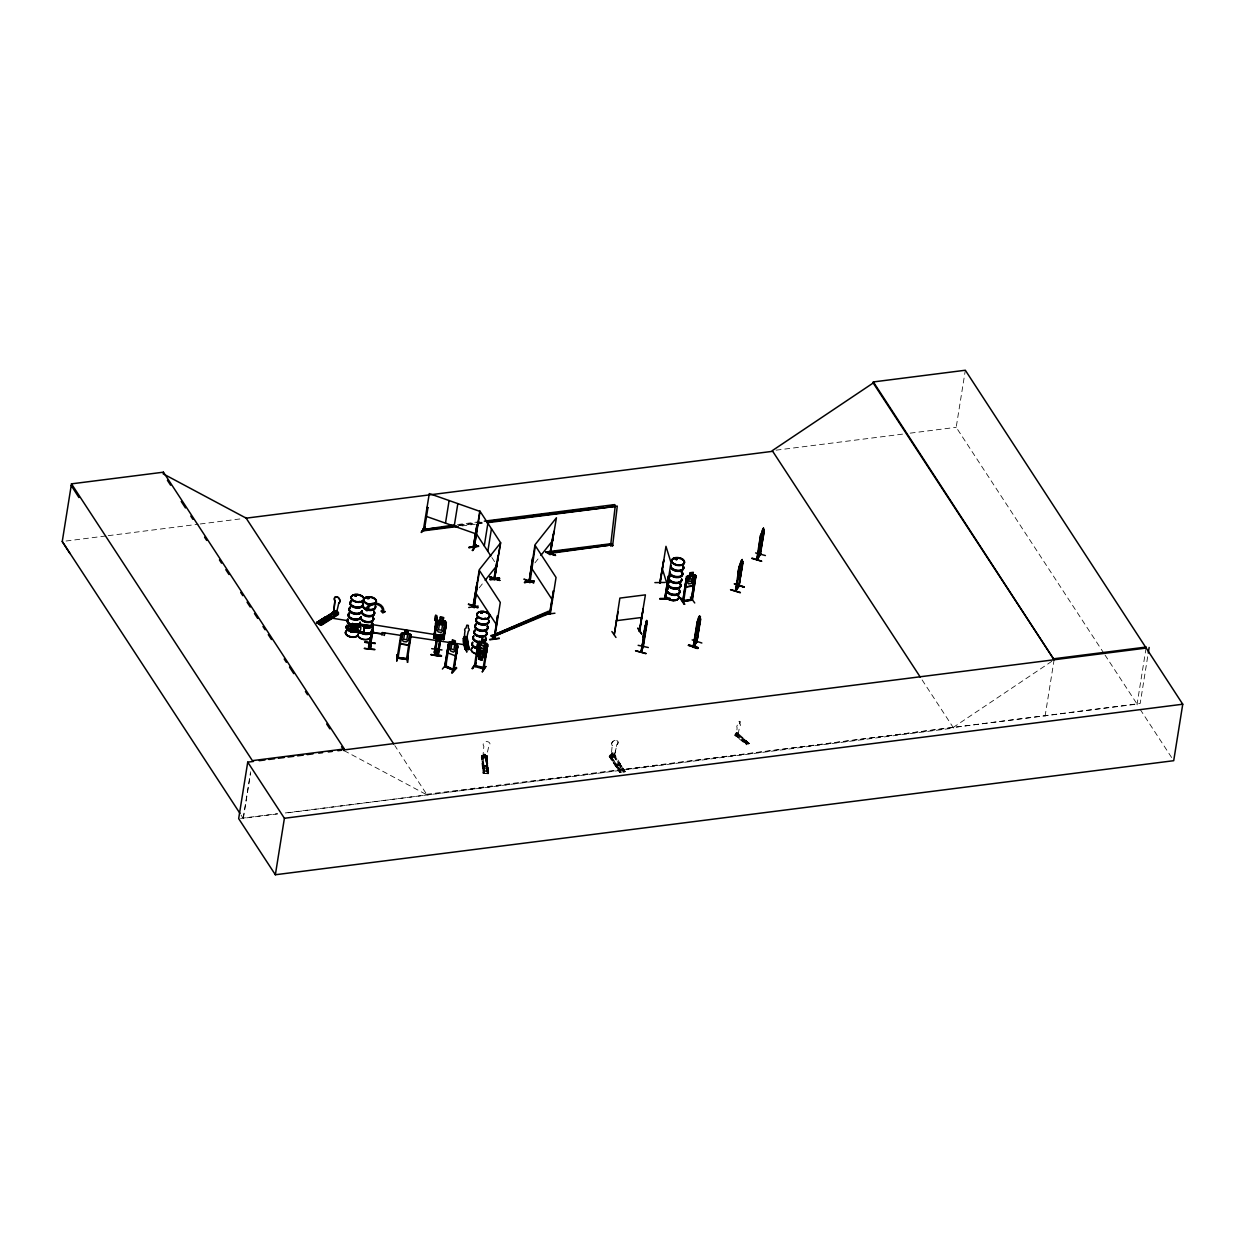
<?xml version="1.0" encoding="UTF-8"?>
<svg xmlns="http://www.w3.org/2000/svg" width="1245" height="1245" viewBox="0 0 1245 1245"><rect width="100%" height="100%" fill="white"/><g stroke="black" fill="none" stroke-linecap="round" stroke-linejoin="round"><path stroke-width="0.75" stroke-dasharray="5 3.75" d="M612.135 753.147L613.131 754.174M617.053 764.788L617.8 763.932L619.372 764.632M481.971 757.24L487.231 757.52L481.286 757.084L483.013 773.441L488.896 773.83L487.122 757.582M736.931 732.978L736.9 734.161L749.537 743.747L748.229 742.409L745.506 743.561L748.229 742.409M738.114 734.114L739.639 726.722A2.319 1.369 -50.4 0 0 739.748 723.89L740.075 721.633M739.748 723.89L740.028 721.431M610.315 756.415L615.139 755.948M610.439 756.54L615.653 755.513L615.419 756.991L610.626 757.598C609.163 754.641 608.883 756.929 614.656 755.622L625.192 771.744L619.668 772.445M482.827 757.302L483.854 746.253A3.47 2.832 -5.8 0 1 484.492 742.253A3.47 2.832 -5.8 0 1 489.347 742.611A3.47 2.832 -5.8 0 1 488.709 746.595L486.266 757.567L488.164 773.799L487.122 755.684L487.06 758.812L481.908 758.438L482.142 756.96L486.25 757.442M612.244 745.381L612.322 745.506A3.47 2.537 -33.2 0 1 612.96 741.506A3.47 2.537 -33.2 0 1 617.473 740.946A3.47 2.537 -33.2 0 1 616.835 744.93L614.423 755.902L616.757 744.806A3.47 2.537 -33.2 0 0 617.395 740.822A3.47 2.537 -33.2 0 0 612.882 741.382A3.47 2.537 -33.2 0 0 612.244 745.381C611.217 752.789 612.167 754.875 609.568 755.964L620.399 772.382L621.348 772.242L609.801 754.486M749.552 743.732L737.647 733.025L738.705 734.799L736.433 735.608L737.118 727.625A2.319 1.369 -50.4 0 1 737.958 724.528L738.472 721.991M486.53 766.111L486.141 765.613M277.651 813.919L243.164 818.292L250.603 771.807M243.32 818.525L250.494 773.721M484.756 773.534L483.62 773.472L481.971 755.31L484.756 773.534L483.091 757.225L482.282 757.162L484.009 773.519L481.971 755.31M482.375 755.341L482.188 756.524L486.546 756.835M483.978 754.299L485.566 754.408L483.963 754.143L483.574 756.618M485.55 754.268L485.145 756.742M487.122 755.684L486.702 758.501L482.36 758.174L482.671 757.022M621.053 772.118L610.174 754.439M611.668 752.992C609.225 759.076 614.516 750.284 611.762 753.132M611.248 756.073L611.046 757.256L615.092 756.742L614.221 753.925L615.653 755.513M612.836 755.419L613.131 752.805M625.161 771.76L614.221 753.925M614.579 753.879L613.909 755.715L624.508 771.853M619.014 770.422L623.807 769.815M736.573 734.815L735.375 733.834L734.799 735.204L746.533 744.837M734.768 735.188L747.405 744.51L735.375 733.834M735.982 734.363L736.246 732.714L736.075 734.441M736.791 734.068L737.164 732.511M737.445 734.223L737.647 733.025M737.849 732.947L738.892 734.908L736.2 735.873L735.172 733.912M744.012 738.923L741.289 740.075L744.012 738.923C747.918 740.899 738.176 741.631 745.195 739.904M746.253 740.775L743.53 741.927L746.253 740.775C750.159 742.751 740.401 743.483 747.436 741.755M746.735 744.354L749.412 743.389M1103.988 653.454L956.191 427.315L965.326 370.247M1045.069 716.248L1054.11 659.772M1146.069 648.1L1137.027 704.577L1139.113 707.783M1147.657 656.8L1140.187 703.456L285.432 813.125M612.524 754.268L612.649 753.101M484.523 755.871L484.352 754.47L484.834 755.855M485.036 755.855L484.445 754.594M484.756 754.252L484.974 755.699M743.903 740.059L742.58 739.499M743.576 740.324L743.747 739.421M484.429 754.688L484.787 755.388L484.632 754.346M484.538 754.283L484.678 755.808L484.663 754.735M737.196 733.507L736.246 732.683M479.2 587.858L483.963 581.851M534.945 562.865L539.707 556.873M735.297 735.001L747.405 744.51M748.681 744.059L737.164 734.114L749.381 743.592M736.978 734.394L737.849 734.099M743.887 740.215L742.954 739.452M610.813 756.135L620.617 772.351M613.614 755.777L623.527 771.962L624.865 771.449L620.072 772.227L609.536 756.104M486.406 766.438L484.289 766.126M738.861 721.524L739.639 721.26M953.188 727.453L1052.507 660.846M482.095 757.147L481.348 757.131M483.06 757.24L484.725 773.55M485.892 757.069L487.153 773.736L485.892 757.069L487.293 757.349M487.091 773.69L487.9 773.752L486.11 757.442L486.888 757.147M488.118 773.783L488.6 773.176L483.745 773.472M609.194 756.369L619.777 772.46L609.132 756.337M613.334 755.622L624.227 771.884L613.412 755.45M735.25 734.628L737.522 733.819M737.694 733.928L735.53 734.706M735.857 734.939L738.55 733.974M735.935 735.141L738.627 734.192M485.55 757.396L487.215 773.721M483.325 773.254L481.659 756.944M776.102 450.176L902.547 434.131M910.204 433.151L956.191 427.315M66.078 541.015L106.307 535.91M108.222 535.677L198.266 524.238M200.18 523.989L240.409 518.885M457.506 524.55L482.391 521.39M459.296 525.016L474.625 523.071M476.539 522.838L482.282 522.106M458.253 525.717L475.497 523.522M477.411 523.289L483.153 522.558M461.973 525.935L475.372 524.238M477.286 523.989L484.959 523.009M609.988 755.622L614.034 755.108M426.646 794.294L1137.105 704.11L1105.046 655.072M240.596 818.385L277.261 813.732M285.307 812.954L953.608 728.107L921.331 678.727M484.974 765.597L485.861 765.722M481.94 757.442L487.091 757.816M344.087 750.626L427.082 794.948L394.805 745.568M619.263 764.695C614.283 763.714 622.142 766.733 617.178 764.726M1140.171 709.385L1171.607 757.489M491.868 557.495L494.887 562.117M611.964 753.007L613.038 754.47M241.032 815.039L243.164 818.292M486.733 755.668L488.569 773.627M482.687 765.255L487.838 765.628L482.687 765.255M482.842 766.904L488.009 767.278L482.842 766.904M482.998 768.367L488.149 768.756L482.998 768.367M483.153 770.033L488.32 770.406L483.153 770.033M483.278 771.137L488.429 771.511L483.278 771.137M484.258 765.768C486.624 764.072 486.421 768.834 484.227 765.94M615.263 764.321L620.057 763.699L615.263 764.321M616.337 765.955L621.13 765.348L616.337 765.955M617.287 767.402L622.064 766.795L617.287 767.402M618.345 769.037L623.138 768.43L618.345 769.037"/><path stroke-width="1.5" d="M325.069 618.314L327.233 619.138M355.992 596.371L354.778 595.406M356.319 595.841L354.825 595.359M356.148 595.359L355.852 596.168M358.996 601.817L359.556 601.833M367.462 597.802L368.489 597.973M367.726 598.191L369.034 598.082M369.034 598.534L367.555 598.471M371.43 604.136L372.162 604.401M371.383 603.965L372.255 603.732M482.391 612.976L481.55 612.12L480.912 612.96M481.644 612.493L480.835 612.4L481.535 612.913M485.799 618.765L484.756 618.469L485.69 618.905M484.803 618.407L485.597 618.438L484.787 618.625M676.128 558.74L675.288 559.207L676.58 559.659M675.304 558.958L676.159 559.207M676.906 558.725L676.813 559.612M680.61 564.981L679.49 564.934L680.61 565.059M645.937 622.484L646.731 620.492L641.019 651.586M641.377 651.789L643.525 645.89L642.871 646.404M699.472 624.663L695.815 631.946L695.971 629.799M695.924 631.978L695.893 629.69M762.998 530.915L763.45 528.129L760.633 535.334L759.263 544.952L762.92 537.684M335.59 611.513L335.465 610.719M466.673 644.879L466.548 643.852L465.926 644.723M382.199 633.954L373.531 632.88L382.184 633.721M382.339 632.631L381.982 635.137L382.324 632.569L401.388 635.464M384.269 635.37L384.627 632.865L384.285 635.448M396.781 654.948L396.859 660.986M396.735 660.908L397.342 654.605M398.042 657.982L401.762 635.479L400.812 635.557M398.338 657.687L397.311 657.064L397.108 658.169L400.999 633.565L402.353 632.756L410.228 633.876L411.146 635.012L407.411 659.508L406.633 658.294L406.477 659.445L410.01 636.584L468.182 645.268M399.801 641.097L400.517 644.023L399.91 641.035M404.547 633.036L402.789 633.845L401.964 639.043L403.302 641.486L406.461 641.906L408.516 639.914L409.34 634.732L407.8 633.58L408.376 630.717L405.076 630.437M406.352 658.776L397.248 657.344L407.551 658.683M406.415 658.325L407.442 658.667M407.193 659.508L397.108 657.92M407.271 662.262L407.8 656.037M407.753 662.387L407.66 656.457M409.963 642.451L408.469 645.081L400.517 643.961L408.407 644.91M437.26 623.231C433.322 624.959 445.165 621.442 446.052 625.519L445.119 625.332L446.052 625.519L443.811 639.556L444.263 636.958L434.91 636.6L443.22 638M439.454 623.527C437.555 619.138 446.083 620.181 442.831 624.056L444.247 625.239L443.376 630.421L441.321 632.398L438.162 631.962L436.839 629.519L437.695 624.336L439.547 623.636M442.831 624.056L443.173 621.302L439.999 620.928M371.913 634.576L355.012 632.04L371.913 634.608L370.948 634.032M372.037 633.814L355.136 631.277L372.022 633.907L371.072 633.331M373.142 626.935L356.226 624.508L373.142 626.795M373.235 626.344L356.35 623.745L373.282 625.924L371.944 634.265M364.396 648.536C384.3 650.092 371.477 649.828 364.427 648.271M364.909 642.358L375.305 643.276L364.972 641.891M368.458 648.769L368.925 642.887M371.119 631.62L373.656 632.118L373.453 633.409L370.917 632.911L371.119 631.62L373.671 631.962M370.279 646.279L369.267 645.719M370.31 649.003L370.777 642.716M371.695 630.717L372.862 630.717L371.695 630.717A6.598 3.751 9.1 0 1 371.695 631.573L371.524 631.604M373.158 626.64L372.115 626.951L372.255 625.893M371.212 643.183L370.683 649.05M372.395 626.982L369.438 646.295L370.387 646.295L372.862 630.717M372.628 632.289L371.57 631.246L372.535 632.164M643.447 635.37L643.26 637.518L644.957 626.266M659.99 599.016L668.456 598.954M660.006 598.456L670.168 598.394L659.928 598.876L668.456 598.861M350.327 628.818L351.23 630.359L357.548 631.246L360.474 630.235L360.894 627.636L358.404 625.877L352.086 624.99L350.748 626.219L347.355 625.753C346.592 632.771 346.063 621.769 350.639 626.173L352.319 623.605M350.919 624.383L352.288 623.496L364.583 626.266L363.54 632.787L350.966 631.837L350.203 628.896M350.95 631.9L363.447 632.631L364.583 626.188M352.273 623.558L361.377 624.772M431.112 654.496C447.22 659.025 442.675 653.345 431.066 654.839M431.673 648.676L442.006 649.952M435.937 624.212L436.886 624.134L435.952 624.01L433.711 638.156L436.186 621.177L439.75 620.461L440.232 617.1L443.609 617.582L443.127 620.928L445.43 621.255M434.801 635.93L433.836 636.055L444.123 637.58L443.018 637.175L444.247 629.939M435.221 652.738L434.349 652.131L435.485 652.287M434.489 652.1L436.824 637.922L437.742 638.171M436.248 649.314L435.688 654.745M436.59 638.483L437.649 638.156L435.221 652.8M437.555 649.439L436.979 655.337L437.4 649.47M437.4 655.43L437.975 649.532M439.827 638.95L440.901 638.685L439.718 638.934M438.598 653.22L440.699 638.592L437.462 653.049L438.598 653.22L437.633 652.613M443.251 637.144L442.893 639.292M441.384 656.333L431.097 654.574M443.594 639.556L446.286 622.64L445.352 622.562M338.811 602.985L338.671 603.062A3.47 2.412 57.6 0 0 339.325 599.078A3.47 2.412 57.6 0 0 335.481 596.931A3.47 2.412 57.6 0 0 334.827 600.93L333.66 612.12L336.664 613.583L338.407 612.478L336.368 613.645L338.811 602.985A3.47 2.412 57.6 0 0 339.449 598.985A3.47 2.412 57.6 0 0 335.605 596.853A3.47 2.412 57.6 0 0 334.967 600.837L333.784 612.042M436.886 623.901L435.517 624.196L435.625 623.138A8.31 0.887 -81.3 0 0 435.252 618.578L435.019 620.461L436.186 620.632L436.419 618.749A8.31 0.887 -81.3 0 1 436.793 623.325M436.684 624.367L437.011 622.765A9.695 1.027 -81.3 0 0 436.746 617.162L435.408 617.255L435.625 615.357L436.793 615.544L436.575 617.427M442.177 637.673L443.749 637.845L442.224 638.203M610.595 545.699L612.711 545.294L610.595 545.699L615.263 505.781L614.516 504.63L484.305 521.157M612.602 545.995L617.271 506.077L486.982 522.06M435.517 624.196L435.843 622.593A9.695 1.027 -81.3 0 0 435.579 616.975L435.408 617.24M373.235 626.282L370.154 646.388M659.85 582.909L663.772 560.048L659.803 582.909L660.441 582.115M664.737 598.549L668.44 576.248M665.203 598.58L665.406 597.973M473.956 547.769L474.112 546.384M473.24 547.006L474.547 546.96L473.458 546.866M474.143 607.638L477.364 584.45L474.143 607.638L473.38 606.128L477.068 582.909L473.038 605.879M494.732 578.909L494.078 577.587L494.856 578.038M497.751 615.637L494.14 638.856L497.424 615.684M493.923 637.518L494.312 637.362M529.172 582.1L529.934 582.629L535.319 545.746L556.048 577.462L550.321 613.816L549.839 613.178M529.934 582.629L529.218 581.244L530.074 581.757M549.543 613.287L553.496 590.659L549.901 613.832L548.236 611.373L491.153 635.993L492.506 637.004L550.446 612.991L549.636 612.4L492.506 637.004M436.015 628.803L437.119 621.317L436.186 621.177L434.894 630.172L436.295 621.224M437.54 624.601L437.991 621.473L439.843 620.586M439.236 624.834C441.959 620.866 435.921 620.29 439.485 624.383M444.947 631.542L446.286 622.702M69.985 553.558L62.25 541.513L71.479 483.854L163.437 472.182L344.351 748.976L344.087 750.626L341.535 746.72M163.437 472.182L163.173 473.831L246.168 518.153L772.569 451.328M253.482 761.426L247.724 762.158L238.667 818.619L275.363 874.753L1173.708 760.695L1182.75 704.219L965.326 370.247L873.368 381.935L873.196 382.993L1054.11 659.772L873.368 381.935M275.363 874.753L284.405 818.276L247.724 762.158M318.72 621.177L322.751 623.729L318.72 621.177L316.977 622.282L317.677 623.169L334.905 612.12M319.887 620.43L323.918 622.998L319.887 620.43L321.63 619.325L325.661 621.893L321.63 619.325M323.186 618.345L327.217 620.913L323.186 618.345L324.929 617.24L328.96 619.808L324.929 617.24M317.148 623.107L334.36 612.182L334.329 610.206L332.353 612.773L336.43 615.046L336.664 613.583M334.656 610.377L332.726 612.664L336.166 614.579L338.095 612.307M336.166 614.579L336.352 613.412M336.804 612.867L337.208 610.392M338.407 612.478L338.453 614.454L321.241 625.363L316.557 622.765L334.469 611.56M350.001 630.826L351.043 624.367M354.996 632.242L355.136 631.277M356.21 624.71L356.35 623.745M371.71 630.561L369.376 646.202M398.089 658.278L398.384 657.251M421.37 532.02L424.81 527.18M458.144 526.417L423.673 530.79L422.926 529.639L453.678 525.048M423.549 529.312C426.521 530.23 421.199 529.934 424.421 529.592M423.378 529.872L424.327 530.199L423.331 530.074L429.292 493.58L480.056 511.43L474.158 547.987L479.792 510.901L500.521 542.618L494.467 579.579L498.156 556.359M423.673 530.79L423.596 529.032M427.953 507.618L426.957 507.493L427.953 507.618L424.296 530.417M445.492 523.149L449.103 500.552M454.207 526.215L457.833 503.618M434.303 652.536L436.824 637.985M437.586 653.111L439.905 638.498M438.38 653.314L440.699 638.529M451.919 642.544L448.682 642.389L444.683 666.931L448.511 644.132L449.336 644.459L445.663 667.258C445.757 663.367 454.316 672.393 453.258 669.063M445.523 667.258L444.916 665.857M451.966 642.731L452.371 639.774L455.421 640.957L454.798 643.836M468.991 547.8L478.625 546.073L469.069 547.318M456.401 667.553L452.231 673.031L451.795 672.362M452.993 670.137L456.759 647.353L457.584 647.68L456.759 647.353M472.291 550.414L476.353 544.874L472.431 550.399M473.24 547.629L476.991 524.861L473.147 547.629L474.065 547.94M454.97 643.743L457.864 645.922L453.771 670.479L457.755 645.922M477.255 524.659L473.645 547.255M476.321 544.859L472.82 550.601M468.431 604.385L477.8 607.933M466.906 637.3L469.038 649.47L467.171 637.315L467.186 638.545L463.918 638.249L463.762 639.23L467.202 639.416C456.697 629.55 471.03 667.911 463.591 638.125C471.31 668.394 462.362 642.031 465.054 630.982A2.319 1.867 -9.5 0 1 466.019 628.118L466.782 625.348M463.887 637.938L464.012 637.16M464.821 638.094L465.07 636.335M468.54 649.439L466.657 638.374L468.307 631.231A2.319 1.867 -9.5 0 0 468.307 628.243L468.4 625.441M467.171 637.315L466.968 639.199L463.296 638.343M484.274 545.87L487.884 523.274M487.838 551.317L491.448 528.736M472.011 668.549L476.057 663.056L472.555 668.285M483.076 668.192L484.149 668.254L483.9 669.296L487.791 644.723L486.935 643.416L479.465 641.144C475.823 642.747 477.224 649.112 477.644 652.333L485.176 654.637L486.608 652.178M478.22 641.704L474.345 666.355L484.025 669.11M478.889 643.774L477.893 643.681L478.889 643.774L475.263 666.573M475.388 665.748C471.466 666.433 482.36 665.608 484.04 668.472M489.892 579.174C498.545 581.104 506.622 576.03 489.907 579.252M482.375 657.158L481.971 660.13L478.78 659.119L479.263 656.286L477.909 654.854L481.519 642.778L484.492 643.727L483.667 648.91L484.912 651.602L484.072 656.8L482.329 657.22M484.601 642.856L485.208 639.961L481.971 639.012L481.566 641.735M478.905 659.072L479.387 656.224M482.111 639.074L481.628 641.922L479.916 642.28L479.092 647.462L480.321 650.201L479.496 655.368L482.484 656.302L486.095 644.225L484.647 642.793M496.475 563.113L494.032 578.443M494.14 579.454L496.817 563.067M497.393 559.441L497.969 555.815M494.685 578.692L494.187 579.407L500.692 542.742L479.247 569.759L473.38 607.015M482.329 671.771L485.846 666.573M486.671 646.217L487.542 646.497L486.671 646.217L482.998 669.079L483.807 669.265M483.838 669.016L482.92 668.363M487.682 644.739L485.674 657.298L482.469 657.282M489.596 639.463L499.183 638.14M499.401 578.318L489.861 579.625L499.463 578.007M494.109 638.794L494.405 637.456M524.519 582.644L534.136 580.917L524.596 582.178M532.455 558.398L529.249 580.466M529.218 581.104L532.813 557.931M529.109 582.178L534.992 544.781L556.437 517.764L550.212 554.601L553.885 531.957M533.747 582.753C513.983 575.221 529.141 581.477 533.7 582.769M555.472 555.317L545.792 551.846L555.488 555.348M547.738 551.753L548.391 553.62L612.322 544.812L611.575 543.645L547.738 551.753L548.391 553.62M550.617 554.087L549.885 554.476L552.967 535.459M549.854 554.445L553.9 531.382M545.341 614.485L554.928 613.209M548.236 611.373L549.512 613.225M550.15 612.478L549.854 613.816M614.516 504.63L615.154 506.482L486.873 522.775M612.213 545.512L611.575 543.645M618.111 611.777L614.236 634.685L619.87 598.098L645.408 594.861L639.323 631.495M639.323 631.464L643.214 608.587L639.697 631.417M638.156 645.315L648.334 647.524M638.016 628.274L641.735 633.783M641.237 652.178L645.984 624.321L644.459 631.215M641.284 652.193L644.972 629.13M645.548 625.13L646.388 621.379M646.622 620.461L646.357 623.403M646.731 622.407L642.747 647.229L643.385 646.715M640.801 652.147L642.965 646.669L646.793 622.018L644.941 626.328M646.933 624.165L643.198 647.213M654.886 582.613L665.048 582.458M645.999 653.423C624.741 647.929 641.689 652.442 645.89 653.687M664.783 598.814L668.347 575.968M684.61 604.183L680.735 597.911M685.217 584.294L685.87 586.924L693.543 585.352L689.248 575.501L686.431 576.84L682.789 601.164M686.477 578.832L687.333 578.723L686.337 578.629L682.805 601.46L683.1 600.619C703.441 597.133 678.821 603.047 683.832 600.51M683.629 601.351L687.193 578.505M690.244 572.762L689.792 575.548L688.127 576.684L687.287 581.882L688.501 583.889L691.426 583.516L693.356 581.088L694.181 575.89L692.765 575.174L693.325 572.295L690.197 572.7L689.886 575.626L686.602 576.964M694.819 577.509L691.24 600.323L694.819 577.509L695.69 577.4L692.298 600.183M692.127 600.23L695.862 575.657L695.021 574.785L687.722 575.75L686.462 576.871M688.392 645.408C701.589 645.47 701.433 652.707 688.672 644.645M692.158 639.899L701.853 643.011M696.904 642L700.344 616.726L697.06 622.298L693.263 646.622L696.873 641.502M697.247 623.496L693.294 646.497M696.842 626.608L697.076 627.978C699.348 625.908 701.293 612.68 698.85 616.866L693.605 646.731L699.348 618.967L697.418 625.753M697.06 622.298L698.818 616.82M694.103 645.564L697.309 640.677L696.391 641.922M700.421 618.858L696.78 642.093L700.748 618.967M740.401 592.449L730.519 589.663L740.23 592.76M741.055 561.168L739.172 566.599L735.39 590.924L735.919 589.523M735.904 590.955L739.701 567.907M741.802 560.312L740.946 562.273M742.751 561.604L738.908 586.395L742.876 563.269M738.908 586.395L742.798 561.511M744.059 586.831L734.472 583.921M752.042 558.133L761.738 561.246L751.84 558.429M755.606 552.92L765.395 555.55M760.026 554.181L760.804 553.792L756.664 559.581L760.493 535.319L763.901 529.779M761.037 536.626L757.053 559.736L761.94 532.658M763.123 529.032L762.267 530.977M764.197 531.988L759.886 554.99L763.963 530.292M760.788 553.729L757.178 559.643M1148.248 653.065L1149.151 647.462M433.867 635.853L433.602 638.14L443.702 639.541M435.003 636.024L434.427 638.265L436.886 624.134L435.703 623.807M442.675 639.401L445.119 625.332M645.875 623.683L646.233 622.313M692.438 599.359L691.426 599.514M643.12 637.487L645.548 629.846M643.198 636.958L646.264 622.967M645.533 628.601L644.116 633.44L644.085 632.133M740.791 572.249L741.6 568.965M435.625 615.357L435.019 620.461M441.493 635.93L442.551 634.327M444.045 635.728L443.842 636.833M693.994 646.233L693.792 645.221M697.169 641.595L693.73 646.637M736.231 589.741L739.468 585.01L738.69 585.461M739.281 585.928L735.764 590.97L740.604 563.938M756.664 559.581L757.442 559.238M698.274 648.194L688.578 645.034M468.493 604.027L478.049 607.295M473.458 605.506L473.925 604.977M528.829 580.917L529.576 580.59M550.025 553.651L550.399 553.714M642.918 646.669L641.268 651.462M693.185 585.913L695.893 575.719L694.959 574.894M685.31 584.403L685.933 587.017L693.294 586.053L694.71 583.174M327.186 618.563L326.781 619.528M359.789 601.973L358.933 601.74M367.508 597.678L367.493 598.596L368.987 598.409M372.208 604.121L371.601 604.292M478.516 546.415L468.805 547.426M468.742 607.498L478.096 606.035M524.487 582.504L534.058 581.228M465.739 644.023L466.081 644.801M444.807 632.896L443.298 635.588L435.361 634.421L434.77 631.495M447.484 649.859L448.075 653.034L455.281 655.773L456.557 653.314M455.281 655.773L456.619 653.423M477.395 646.902L478.858 644.381L486.359 646.731L478.858 644.381M485.176 654.637L486.499 652.131M680.19 598.409L684.143 604.323M680.641 598.285L684.657 604.292M437.68 638.638L436.746 637.985M476.197 654.356L479.263 656.286M477.053 655.664L484.523 657.936M478.78 659.119L482.017 660.068M472.493 668.767L475.979 663.523M474.672 665.235L475.294 665.717L474.485 665.499M482.22 671.833L485.799 666.48M698.974 617.038L699.674 616.01L698.818 617.971M699.597 618.08L700.453 616.757M741.086 561.339L742.222 559.456L741.724 562.382L742.58 561.059C738.518 563.16 735.172 583.547 740.775 572.202M762.422 530.059L763.543 528.16L763.045 531.101L763.87 529.903M735.437 590.861L739.001 585.804M436.264 648.847L435.625 655.088M425.23 527.273L421.324 532.502L424.747 527.226M442.395 669.063L446.519 664.083M477.722 525.343L476.866 525.048M545.715 552.313L555.332 555.503M529.358 580.279L529.452 580.263M485.161 580.341L497.066 565.339M540.906 555.363L552.811 540.361M442.271 624.757L444.107 622.407L442.987 622.251M373.235 617.38L373.204 617.395A6.505 3.704 9.1 0 1 367.975 621.971A6.505 3.704 9.1 0 1 360.785 616.975M449.912 641.829L457.039 644.552M449.336 644.459L448.34 644.303M448.075 653.034L447.64 649.828M453.694 670.433L445.025 666.713M445.554 666.402L454.207 669.483L453.382 669.125M456.355 667.491L451.842 672.393M451.717 672.829L456.744 668.083M474.158 547.691L473.38 547.458M473.411 607.14L479.574 570.724L500.303 602.44L494.561 638.794L493.798 638.343M494.623 637.938L493.86 637.611M760.539 554.212L757.551 558.398M760.353 555.083L764.119 530.23M327.186 619.061L325.069 618.827M354.7 595.483L356.412 595.546M358.933 601.491L359.898 601.522M367.197 597.88L368.504 597.709M481.488 613.162L481.831 612.26M482.282 612.991L480.492 612.664M675.288 558.772L675.599 558.569M677.14 558.974L676.891 559.036M615.979 637.456L611.886 631.526M665.235 598.861L670.993 562.522L665.966 546.322L660.239 582.909M873.196 382.993L772.274 450.659L920.273 677.093M464.027 638.389L465.148 649.283L469.069 649.454L465.397 649.159M467.357 638.42L466.035 638.467L467.949 649.408M316.557 622.765L334.111 611.871M319.202 622.173L334.905 612.307M335.061 612.602L319.436 622.516L333.598 613.629M319.934 624.632L335.839 614.485M321.786 623.605L335.854 614.672M337.66 614.003L320.214 624.399M338.173 614.081L320.634 625.021L337.909 614.158M466.797 625.441L467.638 625.208M407.271 659.508L397.295 658.185M325.178 618.423L326.999 618.625M481.784 613.116L481.69 612.198M675.864 559.456L676.953 559.41M680.284 564.81L679.552 564.841M465.817 644.085L467.124 644.365M491.153 635.993L544.563 613.567M320.619 624.99L316.977 622.282M465.817 649.314L463.747 637.144M474.298 666.059L475.372 666.402M355.37 595.312L355.852 595.515M452.013 642.685L450.348 643.011L449.507 648.194L450.674 651.01L453.522 652.131L455.405 650.497L456.23 645.315L454.861 643.789M423.502 529.047L424.452 529.343M444.792 666.682L454.067 670.277M445.648 666.402L444.761 666.059M692.811 575.237L695.006 574.957M694.959 577.711L695.815 577.602M682.711 601.21L692.033 599.934M692.204 600.183L682.976 601.428M694.741 602.969L690.399 597.024M499.354 638.529L489.814 639.774M422.926 529.639L426.755 529.156M430.583 528.658L436.326 527.942M442.068 527.211L445.897 526.728M489.939 521.126L495.681 520.394M499.51 519.912L505.252 519.181M509.08 518.698L514.839 517.967M520.581 517.235L524.41 516.753M530.152 516.021L533.981 515.539M539.723 514.808L545.466 514.076M549.294 513.594L555.037 512.862M558.88 512.38L564.623 511.648M568.451 511.166L574.194 510.434M578.022 509.952L583.765 509.221M587.593 508.738L593.336 508.007M599.078 507.275L602.907 506.793M608.665 506.061L612.493 505.579M456.339 525.95L423.798 530.09L423.035 528.938M549.512 552.22L555.145 551.504M558.896 551.037L564.53 550.321M570.163 549.605L573.914 549.123M577.664 548.64L585.181 547.691M588.932 547.224L594.565 546.508M598.316 546.026L603.949 545.31M607.7 544.828L611.451 544.361M548.5 552.904L612.322 544.812M616.259 620.695L641.782 617.458M1054.282 658.714L1146.24 647.042M344.351 748.976L252.393 760.648L71.479 483.854M259.225 760.695L264.983 759.964M268.827 759.466L274.585 758.734M278.429 758.252L284.171 757.52M288.015 757.038L293.773 756.306M297.617 755.824L303.36 755.092M307.204 754.594L312.962 753.863M318.72 753.132L322.564 752.649M328.306 751.918L332.15 751.435M337.909 750.704L341.752 750.221M343.667 749.972L1146.069 648.1M284.405 818.276L1182.75 704.219M355.977 596.246L355.058 596.075M691.52 599.499L692.298 599.141M326.563 619.356L325.21 618.998M434.085 635.541L434.987 635.666M683.1 600.619L683.816 600.261M433.742 637.829L443.811 639.323M408.36 630.779L404.983 630.266L404.625 633.223L402.368 632.911M407.8 633.643L411.037 635.028M364.925 642.218L375.259 643.587M440.325 617.224L443.485 617.676L443.002 621.022L444.527 622.375M437.586 620.259L445.368 621.348M440.341 634.296L443.531 634.763L445.056 631.557L446.348 622.578L445.43 621.224M443.236 635.479L435.345 634.483L434.661 631.495M346.81 628.414L350.312 628.881M434.567 652.1L435.376 652.271M325.505 617.131L348.335 620.773M371.181 624.399L441.57 635.619L442.94 634.81L444.076 635.884M762.952 531.055L762.547 536.315L760.508 540.999L760.29 539.63M741.615 562.351L741.226 567.611L739.188 572.28L738.97 570.91M483.823 668.44L475.465 665.81M442.597 636.864L441.461 635.79M442.644 637.347L441.446 635.448M482.064 639.136L485.052 640.07M688.423 645.33L698.289 648.225M490.016 577.135L499.587 580.481M425.665 516.177L476.446 534.027M468.151 649.283L466.346 638.249M361.33 624.928L364.458 626.313M491.261 635.292L492.615 636.288M739.437 584.979L739.297 585.804M637.798 628.227L641.72 634.172M531.693 568.327L552.438 600.059M476.166 533.482L490.857 555.955M475.948 593.305L496.693 625.037M245.732 517.515L393.731 743.95M167.421 480.321L170.612 485.208M181.225 501.439L185.474 507.944M190.781 516.068L192.897 519.305M204.585 537.186L206.701 540.423M219.447 559.923L221.563 563.176M225.812 569.665L229.002 574.536M240.674 592.402L242.806 595.655M247.055 602.16L250.229 607.031M254.478 613.52L257.668 618.391M262.975 626.515L265.092 629.768M268.282 634.639L271.472 639.51M284.202 659.01L286.334 662.262M289.525 667.133L293.758 673.623M305.445 691.489L307.562 694.741M326.672 723.983L329.863 728.854M62.25 541.513L239.974 813.405M71.214 485.503L78.964 497.564M443.765 634.794L444.076 636.211M662.356 568.918L667.382 585.103M435.874 619.279L436.186 620.632M486.359 646.731L486.966 649.906L486.219 646.871M487.277 626.78A6.505 3.688 9.1 0 1 482.111 631.324A6.505 3.688 9.1 0 1 474.921 626.344M475.372 625.457A6.505 3.688 9.1 0 1 476.228 624.71M487.417 626.406A6.598 3.751 9.1 0 1 480.461 630.826A6.598 3.751 9.1 0 1 476.212 624.305M486.421 632.009A6.474 3.673 9.1 0 1 479.59 636.335A6.474 3.673 9.1 0 1 475.403 629.939M486.484 631.635A6.474 3.673 9.1 0 1 480.492 636.102A6.474 3.673 9.1 0 1 474.61 630.312M487.433 625.737A6.49 3.688 9.1 0 1 480.586 630.079A6.49 3.688 9.1 0 1 476.399 623.667M487.464 626.079A6.598 3.751 9.1 0 1 480.523 630.499A6.598 3.751 9.1 0 1 476.259 623.978M488.476 619.854A6.598 3.751 9.1 0 1 481.519 624.259A6.598 3.751 9.1 0 1 477.255 617.753M488.694 621.535A6.49 3.688 9.1 0 1 480.601 624.71A6.49 3.688 9.1 0 1 477.224 618.469M488.865 620.492A6.505 3.688 9.1 0 1 480.757 623.667A6.505 3.688 9.1 0 1 477.38 617.427M488.849 621.177A6.598 3.751 9.1 0 1 480.632 624.399A6.598 3.751 9.1 0 1 477.208 618.065M485.566 637.938A6.598 3.751 9.1 0 1 483.465 642.14M478.625 642.358A6.598 3.751 9.1 0 1 473.505 636.6M485.425 638.312A6.49 3.688 9.1 0 1 483.34 642.451M478.578 642.653A6.49 3.688 9.1 0 1 473.536 636.989M485.628 637.627A6.598 3.751 9.1 0 1 483.511 641.829M478.671 642.031A6.598 3.751 9.1 0 1 473.551 636.273M486.328 632.569A6.474 3.673 9.1 0 1 479.496 636.895A6.474 3.673 9.1 0 1 475.31 630.499M486.406 632.258A6.505 3.704 9.1 0 1 479.543 636.615A6.505 3.704 9.1 0 1 475.341 630.172M477.738 647.851A6.49 3.688 9.1 0 1 472.711 642.171M476.773 653.905A6.505 3.704 9.1 0 1 472.571 647.462M486.017 638.249A6.505 3.688 9.1 0 1 483.511 641.408M482.048 641.735A6.505 3.688 9.1 0 1 475.045 640.148A6.505 3.688 9.1 0 1 473.691 635.946M476.742 654.123A6.505 3.704 9.1 0 1 472.524 647.68M477.582 648.894A6.505 3.688 9.1 0 1 472.524 643.214M477.629 648.583A6.598 3.751 9.1 0 1 472.493 642.825M477.675 648.256A6.598 3.751 9.1 0 1 472.555 642.498M681.248 572.155A6.505 3.688 9.1 0 1 678.541 577.555A6.505 3.688 9.1 0 1 669.717 573.618M681.373 571.766A6.598 3.751 9.1 0 1 678.618 577.244A6.598 3.751 9.1 0 1 669.685 573.245M683.225 566.475A6.598 3.751 9.1 0 1 677.965 571.081A6.598 3.751 9.1 0 1 670.697 566.039M682.244 572.046A6.505 3.688 9.1 0 1 677.078 576.575A6.505 3.688 9.1 0 1 669.888 571.595M683.085 566.848A6.505 3.688 9.1 0 1 677.062 571.331A6.505 3.688 9.1 0 1 671.164 565.526M682.276 572.389A6.598 3.751 9.1 0 1 677.871 576.995A6.598 3.751 9.1 0 1 669.732 572.933M683.272 566.164A6.598 3.751 9.1 0 1 678.027 570.755A6.598 3.751 9.1 0 1 670.744 565.712M683.24 565.806A6.505 3.688 9.1 0 1 678.074 570.35A6.505 3.688 9.1 0 1 670.884 565.37M681.7 578.925A6.474 3.673 9.1 0 1 675.288 582.395A6.474 3.673 9.1 0 1 668.97 577.509M669.421 576.622A6.474 3.673 9.1 0 1 670.261 575.875M679.241 590.846A6.505 3.688 9.1 0 1 672.378 595.203A6.505 3.688 9.1 0 1 668.176 588.776M679.381 590.472A6.598 3.751 9.1 0 1 672.424 594.892A6.598 3.751 9.1 0 1 668.16 588.371M678.432 595.717A6.474 3.673 9.1 0 1 673.28 600.23A6.505 3.704 9.1 0 1 666.059 595.406M666.122 595.266A6.474 3.673 9.1 0 0 673.28 600.23A6.505 3.704 9.1 0 0 678.447 595.857M680.377 584.247A6.598 3.751 9.1 0 1 673.42 588.652A6.598 3.751 9.1 0 1 669.156 582.146M679.396 589.803A6.505 3.688 9.1 0 1 673.389 594.285A6.505 3.688 9.1 0 1 667.491 588.48M680.237 584.621A6.505 3.688 9.1 0 1 673.374 588.963A6.505 3.688 9.1 0 1 669.172 582.535M679.428 590.161A6.598 3.751 9.1 0 1 672.471 594.565A6.598 3.751 9.1 0 1 668.207 588.045M680.424 583.921A6.598 3.751 9.1 0 1 673.467 588.34A6.598 3.751 9.1 0 1 669.219 581.82M680.392 583.578A6.505 3.688 9.1 0 1 673.545 587.92A6.505 3.688 9.1 0 1 669.343 581.493M681.637 579.563A6.505 3.704 9.1 0 1 676.035 583.111A6.505 3.704 9.1 0 1 668.814 579.096M669.281 577.229A6.505 3.704 9.1 0 1 670.137 576.482M681.544 579.859A6.474 3.673 9.1 0 1 675.973 583.391A6.474 3.673 9.1 0 1 668.814 579.392M363.042 605.179A6.598 3.751 9.1 0 1 354.031 607.171A6.598 3.751 9.1 0 1 351.417 601.086M362.622 603.187A6.598 3.751 9.1 0 1 363.058 604.198A6.598 3.751 9.1 0 0 368.162 610.003A6.598 3.751 9.1 0 0 375.554 606.595M362.886 605.521A6.49 3.688 9.1 0 1 354.016 607.482A6.49 3.688 9.1 0 1 351.432 601.491M362.466 603.56A6.49 3.688 9.1 0 1 362.902 604.556M363.089 604.852A6.598 3.751 9.1 0 1 354.078 606.844A6.598 3.751 9.1 0 1 351.464 600.759M362.684 602.876A6.598 3.751 9.1 0 1 363.104 603.872M362.062 610.704A6.505 3.688 9.1 0 1 353.175 612.664A6.505 3.688 9.1 0 1 350.592 606.673M361.455 612.649A6.505 3.688 9.1 0 1 352.257 613.412A6.505 3.688 9.1 0 1 350.421 607.716M361.595 612.307A6.598 3.751 9.1 0 1 352.273 613.1A6.598 3.751 9.1 0 1 350.421 607.327M362.093 611.093A6.598 3.751 9.1 0 1 353.082 613.069A6.598 3.751 9.1 0 1 350.467 607M363.058 604.479A6.505 3.688 9.1 0 1 354.171 606.439A6.505 3.688 9.1 0 1 351.588 600.448M361.112 616.773A6.505 3.704 9.1 0 1 352.195 618.734A6.505 3.704 9.1 0 1 349.612 612.727M361.097 616.602A6.474 3.673 9.1 0 1 353.035 618.796A6.474 3.673 9.1 0 1 348.818 613.334M351.168 625.239A6.49 3.688 9.1 0 1 347.744 620.01M351.946 630.857A6.49 3.688 9.1 0 1 346.904 625.192M358.249 634.39A6.474 3.673 9.1 0 1 349.394 636.351A6.474 3.673 9.1 0 1 346.826 630.375M359.789 623.527A6.598 3.751 9.1 0 1 358.933 624.274M351.23 624.601A6.598 3.751 9.1 0 1 347.76 619.294M360.225 622.235A6.505 3.688 9.1 0 1 357.72 624.43M351.323 624.196A6.505 3.688 9.1 0 1 347.9 618.952M360.505 618.438A6.474 3.673 9.1 0 1 351.339 619.201A6.474 3.673 9.1 0 1 349.518 613.536M358.264 634.53A6.505 3.704 9.1 0 1 349.363 636.491A6.505 3.704 9.1 0 1 346.779 630.484M356.552 631.713A6.505 3.688 9.1 0 1 348.709 630.826A6.505 3.688 9.1 0 1 346.733 626.235M351.821 631.604A6.598 3.751 9.1 0 1 346.701 625.846M351.884 631.277A6.598 3.751 9.1 0 1 346.764 625.519M359.743 623.838A6.598 3.751 9.1 0 1 358.887 624.601M351.183 624.928A6.598 3.751 9.1 0 1 347.697 619.605M358.218 634.748A6.505 3.688 9.1 0 1 349.316 636.709A6.505 3.688 9.1 0 1 346.748 630.717M373.982 612.198A6.505 3.688 9.1 0 1 368.816 616.742A6.505 3.688 9.1 0 1 361.626 611.762M374.123 611.824A6.598 3.751 9.1 0 1 368.878 616.431A6.598 3.751 9.1 0 1 361.595 611.373M373.189 617.209A6.505 3.704 9.1 0 1 368.006 621.753A6.505 3.704 9.1 0 1 360.817 616.757M374.138 611.155A6.49 3.688 9.1 0 1 368.971 615.684A6.49 3.688 9.1 0 1 361.813 610.719M374.169 611.513A6.598 3.751 9.1 0 1 368.925 616.104A6.598 3.751 9.1 0 1 361.641 611.062M375.181 605.272A6.598 3.751 9.1 0 1 369.08 609.817A6.598 3.751 9.1 0 1 363.104 603.918M375.399 606.953A6.49 3.688 9.1 0 1 368.131 610.315A6.49 3.688 9.1 0 1 363.089 604.634M375.57 605.91A6.505 3.688 9.1 0 1 368.287 609.272A6.505 3.688 9.1 0 1 363.244 603.592M372.271 623.356A6.598 3.751 9.1 0 1 370.808 627.309A6.598 3.751 9.1 0 1 363.68 627.324M371.29 622.796A6.49 3.688 9.1 0 1 371.243 627.324A6.49 3.688 9.1 0 1 363.664 627.636M372.333 623.045A6.598 3.751 9.1 0 1 370.854 626.982A6.598 3.751 9.1 0 1 363.727 627.013M360.225 624.57A6.598 3.751 9.1 0 1 359.789 623.574M372.302 622.687A6.505 3.688 9.1 0 1 370.854 626.577A6.505 3.688 9.1 0 1 363.82 626.608M362.373 625.955A6.505 3.688 9.1 0 1 359.945 622.251M373.033 618.002A6.474 3.673 9.1 0 1 368.707 622.516A6.474 3.673 9.1 0 1 360.708 618.532M373.111 617.676A6.505 3.704 9.1 0 1 367.929 622.235A6.505 3.704 9.1 0 1 360.739 617.24M370.761 636.926A6.505 3.704 9.1 0 1 363.478 639.323A6.505 3.704 9.1 0 1 357.969 634.53M371.757 630.266A6.598 3.751 9.1 0 1 362.731 633.238M371.71 629.908A6.49 3.688 9.1 0 1 362.824 632.833M370.73 637.144A6.505 3.704 9.1 0 1 363.447 639.541A6.505 3.704 9.1 0 1 357.938 634.748M371.103 632.802A6.505 3.688 9.1 0 1 361.206 633.238M360.023 632.413A6.505 3.688 9.1 0 1 359.198 631.48M371.555 630.95A6.505 3.688 9.1 0 1 371.555 631.915M370.387 633.238A6.598 3.751 9.1 0 1 361.206 632.911M369.547 642.498L369.002 648.894L369.563 642.513M435.688 649.205L435.112 655.135L435.703 649.19M351.261 629.674L355.416 628.881L359.167 631.262L356.257 628.398L359.929 626.453L355.619 627.745L352.148 625.426L351.899 626.328L354.747 628.227L351.261 629.674M440.808 617.878L440.652 618.998L442.675 619.279L442.831 618.158L440.808 617.878M347.853 626.282L347.573 627.962L348.709 628.118L348.974 626.453L347.853 626.282M351.868 626.375L351.448 628.974L357.766 629.861L358.186 627.262L351.868 626.375M404.485 634.078L403.66 639.261L406.819 639.681L407.644 634.499L404.485 634.078M405.574 630.904L405.419 631.837L407.457 632.102L407.597 631.184L405.574 630.904M451.857 643.603L451.032 648.801L453.88 649.906L454.705 644.723L451.857 643.603M452.884 640.568L454.565 642.202L452.884 640.568M464.603 643.789L468.027 643.976L464.603 643.789M464.945 645.89L468.369 646.062L464.945 645.89M465.132 646.995L468.556 647.167L465.132 646.995M465.256 647.742L468.68 647.914L465.256 647.742M490.048 576.824L499.743 580.326L490.048 576.824M479.667 657.842L479.512 658.776L481.426 659.368L481.582 658.449L479.667 657.842M482.562 639.712L482.422 640.63L484.336 641.237L484.476 640.303L482.562 639.712M689.683 576.482L688.858 581.68L691.784 581.29L692.609 576.108L689.683 576.482M690.726 573.182L690.586 574.101L692.609 572.933L690.726 573.182M740.386 564.872L739.546 570.054L741.475 563.269L740.386 564.872M761.707 533.591L760.866 538.774L762.796 531.988L761.707 533.591M439.392 624.57L438.52 629.752L441.679 630.188L442.551 625.006L439.392 624.57M440.497 621.395L440.341 622.329L442.38 622.609L442.535 621.675L440.497 621.395M483.76 656.504L481.41 653.205L478.376 654.917L480.881 652.38L479.325 648.412L481.659 651.975L484.85 650.139L482.204 652.769L483.76 656.504M734.472 583.874L744.043 587.173L734.472 583.874M385.156 611.591L382.806 612.96L380.986 611.03L382.433 611.217A7.314 6.007 4.7 0 0 376.146 604.307A7.314 6.007 4.7 0 0 367.96 609.272L369.392 609.459L366.901 610.813L364.941 608.867L366.372 609.054A8.762 7.205 4.7 0 1 376.192 603.109A8.762 7.205 4.7 0 1 383.725 611.388L385.156 611.591M483.667 648.878L480.679 647.945L483.667 648.91M483.309 651.104L480.337 650.17L483.309 651.135M479.372 617.536A6.474 3.673 9.1 0 0 489.674 616.228A6.474 3.673 9.1 0 0 480.897 611.342A6.474 3.673 9.1 0 0 479.372 617.536M479.278 618.065A6.474 3.673 9.1 0 0 489.581 616.757A6.474 3.673 9.1 0 0 480.819 611.855A6.474 3.673 9.1 0 0 479.278 618.065M479.309 617.753A6.505 3.704 9.1 0 0 489.674 616.431A6.505 3.704 9.1 0 0 480.85 611.513A6.505 3.704 9.1 0 0 479.309 617.753M674.152 563.845A6.505 3.688 9.1 0 0 684.501 562.538A6.505 3.688 9.1 0 0 675.693 557.62A6.505 3.688 9.1 0 0 674.152 563.845M674.152 563.876A6.505 3.688 9.1 0 0 684.485 562.569A6.505 3.688 9.1 0 0 675.677 557.651A6.505 3.688 9.1 0 0 674.152 563.876M674.074 564.39A6.474 3.673 9.1 0 0 684.376 563.082A6.474 3.673 9.1 0 0 675.615 558.18A6.474 3.673 9.1 0 0 674.074 564.39M675.226 582.784A6.505 3.688 9.1 0 0 681.669 579.298A6.505 3.688 9.1 0 1 675.226 582.816A6.505 3.688 9.1 0 1 668.876 577.898A6.505 3.688 9.1 0 0 675.226 582.784M670.183 576.233A6.505 3.688 9.1 0 0 669.328 576.98A6.505 3.688 9.1 0 1 670.183 576.264M673.218 600.588A6.505 3.688 9.1 0 0 678.4 596.059A6.505 3.688 9.1 0 1 673.218 600.604A6.505 3.688 9.1 0 1 666.044 595.639A6.505 3.688 9.1 0 0 673.218 600.588M353.58 600.557A6.474 3.673 9.1 0 0 363.867 599.25A6.474 3.673 9.1 0 0 355.105 594.363A6.474 3.673 9.1 0 0 353.58 600.557M353.487 601.102A6.474 3.673 9.1 0 0 363.789 599.794A6.474 3.673 9.1 0 0 355.012 594.892A6.474 3.673 9.1 0 0 353.487 601.102M353.518 600.79A6.505 3.704 9.1 0 0 363.882 599.467A6.505 3.704 9.1 0 0 355.058 594.55A6.505 3.704 9.1 0 0 353.518 600.79M352.164 618.998A6.505 3.704 9.1 0 0 361.066 617.038A6.474 3.673 9.1 0 1 352.179 618.967A6.505 3.704 9.1 0 1 349.58 612.991A6.474 3.673 9.1 0 0 352.179 618.967M366.046 602.985A6.505 3.704 9.1 0 0 376.41 601.677A6.505 3.704 9.1 0 0 367.586 596.744A6.505 3.704 9.1 0 0 366.046 602.985M365.983 603.498A6.474 3.673 9.1 0 0 376.286 602.191A6.474 3.673 9.1 0 0 367.508 597.304A6.474 3.673 9.1 0 0 365.983 603.498M366.014 603.187A6.505 3.704 9.1 0 0 376.379 601.864A6.505 3.704 9.1 0 0 367.555 596.946A6.505 3.704 9.1 0 0 366.014 603.187"/></g></svg>
